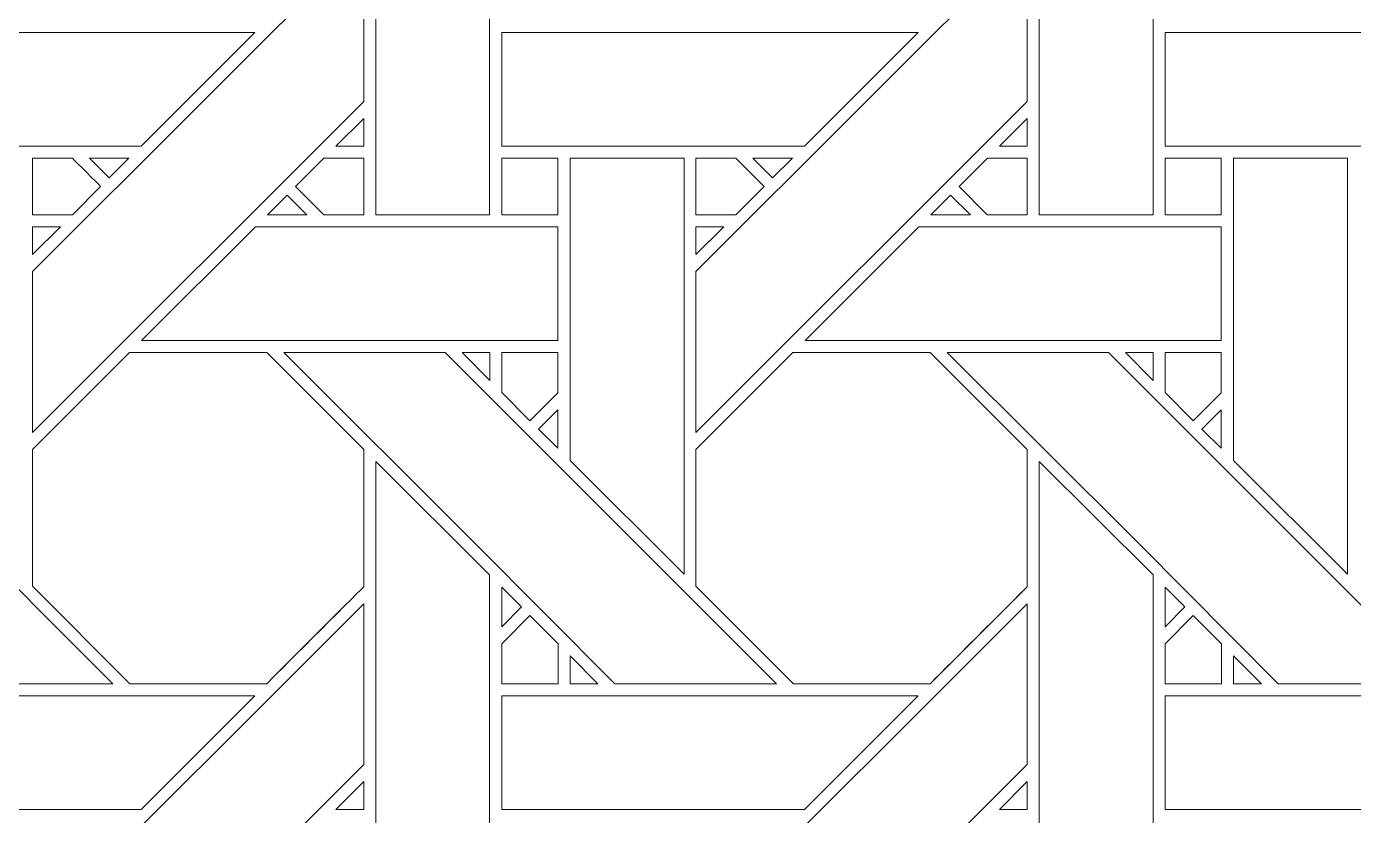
# Model space of a CAD drawing. Header units: inches. Extents: x 3.4 to 21.4, y 0.1 to 18.1.
# Drawn here: x 12.612 to 14.509, y 3.451 to 4.58 of the extents above; entities that cross this region are included whole.
import ezdxf

# ---------------------------------------------------------------- set-up
doc = ezdxf.new("R2010")
doc.units = ezdxf.units.IN
doc.header["$MEASUREMENT"] = 0
doc.layers.add('Design', color=7, linetype='Continuous', lineweight=0)

msp = doc.modelspace()

# ---------------------------------------------------------------- linework, layer by layer
at = {"layer": 'Design'}
for points, knots in [([(3.3829, 18.0948), (3.3829, 18.0948), (3.3829, 0.0948), (3.3829, 0.0948), (3.3829, 0.0948), (21.3829, 0.0948), (21.3829, 0.0948), (21.3829, 0.0948), (21.3829, 18.0948), (21.3829, 18.0948), (21.3829, 18.0948), (3.3829, 18.0948), (3.3829, 18.0948)], [0, 0, 0, 0, 1, 1, 1, 2, 2, 2, 3, 3, 3, 4, 4, 4, 4]), ([(4.2402, 17.2374), (4.2402, 17.2374), (4.2402, 0.9521), (4.2402, 0.9521), (4.2402, 0.9521), (20.5255, 0.9521), (20.5255, 0.9521), (20.5255, 0.9521), (20.5255, 17.2374), (20.5255, 17.2374), (20.5255, 17.2374), (4.2402, 17.2374), (4.2402, 17.2374)], [0, 0, 0, 0, 1, 1, 1, 2, 2, 2, 3, 3, 3, 4, 4, 4, 4]), ([(13.274, 4.7445), (13.274, 4.7445), (13.274, 4.3108), (13.274, 4.3108), (13.274, 4.3108), (13.1112, 4.3108), (13.1112, 4.3108), (13.1112, 4.3108), (13.1112, 4.9066), (13.1112, 4.9066), (13.1112, 4.9066), (13.274, 4.7445), (13.274, 4.7445)], [0, 0, 0, 0, 1, 1, 1, 2, 2, 2, 3, 3, 3, 4, 4, 4, 4]), ([(14.2227, 4.7445), (14.2227, 4.7445), (14.2227, 4.3108), (14.2227, 4.3108), (14.2227, 4.3108), (14.0599, 4.3108), (14.0599, 4.3108), (14.0599, 4.3108), (14.0599, 4.9066), (14.0599, 4.9066), (14.0599, 4.9066), (14.2227, 4.7445), (14.2227, 4.7445)], [0, 0, 0, 0, 1, 1, 1, 2, 2, 2, 3, 3, 3, 4, 4, 4, 4]), ([(12.6204, 4.2294), (12.6204, 4.2294), (13.0941, 4.7031), (13.0941, 4.7031), (13.0941, 4.7031), (13.0941, 4.473), (13.0941, 4.473), (13.0941, 4.473), (12.6204, 3.9994), (12.6204, 3.9994), (12.6204, 3.9994), (12.6204, 4.2294), (12.6204, 4.2294)], [0, 0, 0, 0, 1, 1, 1, 2, 2, 2, 3, 3, 3, 4, 4, 4, 4]), ([(13.5691, 4.2294), (13.5691, 4.2294), (14.0428, 4.703), (14.0428, 4.703), (14.0428, 4.703), (14.0428, 4.473), (14.0428, 4.473), (14.0428, 4.473), (13.5691, 3.9994), (13.5691, 3.9994), (13.5691, 3.9994), (13.5691, 4.2294), (13.5691, 4.2294)], [0, 0, 0, 0, 1, 1, 1, 2, 2, 2, 3, 3, 3, 4, 4, 4, 4]), ([(12.3425, 4.4088), (12.3425, 4.4088), (12.3425, 4.5715), (12.3425, 4.5715), (12.3425, 4.5715), (12.9382, 4.5715), (12.9382, 4.5715), (12.9382, 4.5715), (12.7755, 4.4088), (12.7755, 4.4088), (12.7755, 4.4088), (12.3425, 4.4088), (12.3425, 4.4088)], [0, 0, 0, 0, 1, 1, 1, 2, 2, 2, 3, 3, 3, 4, 4, 4, 4]), ([(13.2913, 4.4088), (13.2913, 4.4088), (13.2913, 4.5715), (13.2913, 4.5715), (13.2913, 4.5715), (13.887, 4.5715), (13.887, 4.5715), (13.887, 4.5715), (13.7242, 4.4088), (13.7242, 4.4088), (13.7242, 4.4088), (13.2913, 4.4088), (13.2913, 4.4088)], [0, 0, 0, 0, 1, 1, 1, 2, 2, 2, 3, 3, 3, 4, 4, 4, 4]), ([(14.24, 4.4088), (14.24, 4.4088), (14.24, 4.5715), (14.24, 4.5715), (14.24, 4.5715), (14.8357, 4.5715), (14.8357, 4.5715), (14.8357, 4.5715), (14.673, 4.4088), (14.673, 4.4088), (14.673, 4.4088), (14.24, 4.4088), (14.24, 4.4088)], [0, 0, 0, 0, 1, 1, 1, 2, 2, 2, 3, 3, 3, 4, 4, 4, 4]), ([(13.0543, 4.4089), (13.0543, 4.4089), (13.0941, 4.4486), (13.0941, 4.4486), (13.0941, 4.4486), (13.0941, 4.4089), (13.0941, 4.4089), (13.0941, 4.4089), (13.0543, 4.4089), (13.0543, 4.4089)], [0, 0, 0, 0, 1, 1, 1, 2, 2, 2, 3, 3, 3, 3]), ([(14.0428, 4.4486), (14.0428, 4.4486), (14.0428, 4.4089), (14.0428, 4.4089), (14.0428, 4.4089), (14.003, 4.4089), (14.003, 4.4089), (14.003, 4.4089), (14.0428, 4.4486), (14.0428, 4.4486)], [0, 0, 0, 0, 1, 1, 1, 2, 2, 2, 3, 3, 3, 3]), ([(12.6775, 4.3915), (12.6826, 4.3864), (12.7134, 4.3556), (12.7178, 4.3512), (12.7178, 4.3512), (12.6774, 4.3107), (12.6774, 4.3107), (12.6774, 4.3107), (12.6204, 4.3107), (12.6204, 4.3107), (12.6204, 4.3107), (12.6204, 4.3915), (12.6204, 4.3915), (12.6204, 4.3915), (12.6775, 4.3915), (12.6775, 4.3915)], [0, 0, 0, 0, 1, 1, 1, 2, 2, 2, 3, 3, 3, 4, 4, 4, 5, 5, 5, 5]), ([(12.6204, 4.3915), (12.6204, 4.3915), (12.6775, 4.3915), (12.6775, 4.3915), (12.6826, 4.3864), (12.7134, 4.3556), (12.7178, 4.3512), (12.7178, 4.3512), (12.6774, 4.3107), (12.6774, 4.3107), (12.6774, 4.3107), (12.6204, 4.3107), (12.6204, 4.3107), (12.6204, 4.3107), (12.6204, 4.3915), (12.6204, 4.3915)], [0, 0, 0, 0, 1, 1, 1, 2, 2, 2, 3, 3, 3, 4, 4, 4, 5, 5, 5, 5]), ([(12.7583, 4.3916), (12.7583, 4.3916), (12.73, 4.3634), (12.73, 4.3634), (12.73, 4.3634), (12.7018, 4.3916), (12.7018, 4.3916), (12.7018, 4.3916), (12.7583, 4.3916), (12.7583, 4.3916)], [0, 0, 0, 0, 1, 1, 1, 2, 2, 2, 3, 3, 3, 3]), ([(13.037, 4.3107), (13.037, 4.3107), (12.9966, 4.3511), (12.9966, 4.3511), (12.9966, 4.3511), (13.037, 4.3915), (13.037, 4.3915), (13.037, 4.3915), (13.0941, 4.3915), (13.0941, 4.3915), (13.0941, 4.3915), (13.0941, 4.3107), (13.0941, 4.3107), (13.0941, 4.3107), (13.037, 4.3107), (13.037, 4.3107)], [0, 0, 0, 0, 1, 1, 1, 2, 2, 2, 3, 3, 3, 4, 4, 4, 5, 5, 5, 5]), ([(12.9966, 4.3511), (12.9966, 4.3511), (13.037, 4.3915), (13.037, 4.3915), (13.037, 4.3915), (13.0941, 4.3915), (13.0941, 4.3915), (13.0941, 4.3915), (13.0941, 4.3107), (13.0941, 4.3107), (13.0941, 4.3107), (13.037, 4.3107), (13.037, 4.3107), (13.037, 4.3107), (12.9966, 4.3511), (12.9966, 4.3511)], [0, 0, 0, 0, 1, 1, 1, 2, 2, 2, 3, 3, 3, 4, 4, 4, 5, 5, 5, 5]), ([(13.2913, 4.3915), (13.2913, 4.3915), (13.3715, 4.3915), (13.3715, 4.3915), (13.3715, 4.3915), (13.3715, 4.3107), (13.3715, 4.3107), (13.3715, 4.3107), (13.2913, 4.3107), (13.2913, 4.3107), (13.2913, 4.3107), (13.2913, 4.3915), (13.2913, 4.3915)], [0, 0, 0, 0, 1, 1, 1, 2, 2, 2, 3, 3, 3, 4, 4, 4, 4]), ([(13.3715, 4.3915), (13.3715, 4.3915), (13.3715, 4.3107), (13.3715, 4.3107), (13.3715, 4.3107), (13.2913, 4.3107), (13.2913, 4.3107), (13.2913, 4.3107), (13.2913, 4.3915), (13.2913, 4.3915), (13.2913, 4.3915), (13.3715, 4.3915), (13.3715, 4.3915)], [0, 0, 0, 0, 1, 1, 1, 2, 2, 2, 3, 3, 3, 4, 4, 4, 4]), ([(13.552, 4.3916), (13.552, 4.3916), (13.552, 3.7964), (13.552, 3.7964), (13.552, 3.7964), (13.3891, 3.9594), (13.3891, 3.9594), (13.3891, 3.9594), (13.3891, 4.3916), (13.3891, 4.3916), (13.3891, 4.3916), (13.552, 4.3916), (13.552, 4.3916)], [0, 0, 0, 0, 1, 1, 1, 2, 2, 2, 3, 3, 3, 4, 4, 4, 4]), ([(13.6262, 4.3915), (13.6313, 4.3864), (13.6621, 4.3556), (13.6665, 4.3512), (13.6665, 4.3512), (13.6261, 4.3107), (13.6261, 4.3107), (13.6261, 4.3107), (13.5691, 4.3107), (13.5691, 4.3107), (13.5691, 4.3107), (13.5691, 4.3915), (13.5691, 4.3915), (13.5691, 4.3915), (13.6262, 4.3915), (13.6262, 4.3915)], [0, 0, 0, 0, 1, 1, 1, 2, 2, 2, 3, 3, 3, 4, 4, 4, 5, 5, 5, 5]), ([(13.5691, 4.3107), (13.5691, 4.3107), (13.5691, 4.3915), (13.5691, 4.3915), (13.5691, 4.3915), (13.6262, 4.3915), (13.6262, 4.3915), (13.6262, 4.3915), (13.6665, 4.3512), (13.6665, 4.3512), (13.6665, 4.3512), (13.6261, 4.3107), (13.6261, 4.3107), (13.6261, 4.3107), (13.5691, 4.3107), (13.5691, 4.3107)], [0, 0, 0, 0, 1, 1, 1, 2, 2, 2, 3, 3, 3, 4, 4, 4, 5, 5, 5, 5]), ([(13.6505, 4.3916), (13.6505, 4.3916), (13.707, 4.3916), (13.707, 4.3916), (13.707, 4.3916), (13.6787, 4.3634), (13.6787, 4.3634), (13.6787, 4.3634), (13.6505, 4.3916), (13.6505, 4.3916)], [0, 0, 0, 0, 1, 1, 1, 2, 2, 2, 3, 3, 3, 3]), ([(13.9857, 4.3107), (13.9857, 4.3107), (13.9453, 4.3511), (13.9453, 4.3511), (13.9453, 4.3511), (13.9858, 4.3915), (13.9858, 4.3915), (13.9858, 4.3915), (14.0428, 4.3915), (14.0428, 4.3915), (14.0428, 4.3915), (14.0428, 4.3107), (14.0428, 4.3107), (14.0428, 4.3107), (13.9857, 4.3107), (13.9857, 4.3107)], [0, 0, 0, 0, 1, 1, 1, 2, 2, 2, 3, 3, 3, 4, 4, 4, 5, 5, 5, 5]), ([(13.9453, 4.3511), (13.9453, 4.3511), (13.9858, 4.3915), (13.9858, 4.3915), (13.9858, 4.3915), (14.0428, 4.3915), (14.0428, 4.3915), (14.0428, 4.3915), (14.0428, 4.3107), (14.0428, 4.3107), (14.0428, 4.3107), (13.9857, 4.3107), (13.9857, 4.3107), (13.9857, 4.3107), (13.9453, 4.3511), (13.9453, 4.3511)], [0, 0, 0, 0, 1, 1, 1, 2, 2, 2, 3, 3, 3, 4, 4, 4, 5, 5, 5, 5]), ([(14.24, 4.3915), (14.24, 4.3915), (14.3203, 4.3915), (14.3203, 4.3915), (14.3203, 4.3915), (14.3203, 4.3107), (14.3203, 4.3107), (14.3203, 4.3107), (14.24, 4.3107), (14.24, 4.3107), (14.24, 4.3107), (14.24, 4.3915), (14.24, 4.3915)], [0, 0, 0, 0, 1, 1, 1, 2, 2, 2, 3, 3, 3, 4, 4, 4, 4]), ([(14.24, 4.3107), (14.24, 4.3107), (14.24, 4.3915), (14.24, 4.3915), (14.24, 4.3915), (14.3203, 4.3915), (14.3203, 4.3915), (14.3203, 4.3915), (14.3203, 4.3107), (14.3203, 4.3107), (14.3203, 4.3107), (14.24, 4.3107), (14.24, 4.3107)], [0, 0, 0, 0, 1, 1, 1, 2, 2, 2, 3, 3, 3, 4, 4, 4, 4]), ([(14.5007, 4.3916), (14.5007, 4.3916), (14.5007, 3.7964), (14.5007, 3.7964), (14.5007, 3.7964), (14.3378, 3.9594), (14.3378, 3.9594), (14.3378, 3.9594), (14.3378, 4.3916), (14.3378, 4.3916), (14.3378, 4.3916), (14.5007, 4.3916), (14.5007, 4.3916)], [0, 0, 0, 0, 1, 1, 1, 2, 2, 2, 3, 3, 3, 4, 4, 4, 4]), ([(13.0127, 4.3108), (13.0127, 4.3108), (12.9562, 4.3108), (12.9562, 4.3108), (12.9562, 4.3108), (12.9845, 4.339), (12.9845, 4.339), (12.9845, 4.339), (13.0127, 4.3108), (13.0127, 4.3108)], [0, 0, 0, 0, 1, 1, 1, 2, 2, 2, 3, 3, 3, 3]), ([(13.9332, 4.339), (13.9332, 4.339), (13.9615, 4.3108), (13.9615, 4.3108), (13.9615, 4.3108), (13.905, 4.3108), (13.905, 4.3108), (13.905, 4.3108), (13.9332, 4.339), (13.9332, 4.339)], [0, 0, 0, 0, 1, 1, 1, 2, 2, 2, 3, 3, 3, 3]), ([(12.6602, 4.2936), (12.6602, 4.2936), (12.6204, 4.2538), (12.6204, 4.2538), (12.6204, 4.2538), (12.6204, 4.2936), (12.6204, 4.2936), (12.6204, 4.2936), (12.6602, 4.2936), (12.6602, 4.2936)], [0, 0, 0, 0, 1, 1, 1, 2, 2, 2, 3, 3, 3, 3]), ([(12.7762, 4.1308), (12.7762, 4.1308), (12.9391, 4.2936), (12.9391, 4.2936), (12.9391, 4.2936), (13.3715, 4.2936), (13.3715, 4.2936), (13.3715, 4.2936), (13.3715, 4.1308), (13.3715, 4.1308), (13.3715, 4.1308), (12.7762, 4.1308), (12.7762, 4.1308)], [0, 0, 0, 0, 1, 1, 1, 2, 2, 2, 3, 3, 3, 4, 4, 4, 4]), ([(13.609, 4.2936), (13.609, 4.2936), (13.5691, 4.2538), (13.5691, 4.2538), (13.5691, 4.2538), (13.5691, 4.2936), (13.5691, 4.2936), (13.5691, 4.2936), (13.609, 4.2936), (13.609, 4.2936)], [0, 0, 0, 0, 1, 1, 1, 2, 2, 2, 3, 3, 3, 3]), ([(13.725, 4.1308), (13.725, 4.1308), (13.8878, 4.2936), (13.8878, 4.2936), (13.8878, 4.2936), (14.3203, 4.2936), (14.3203, 4.2936), (14.3203, 4.2936), (14.3203, 4.1308), (14.3203, 4.1308), (14.3203, 4.1308), (13.725, 4.1308), (13.725, 4.1308)], [0, 0, 0, 0, 1, 1, 1, 2, 2, 2, 3, 3, 3, 4, 4, 4, 4]), ([(12.3052, 3.84), (12.3052, 3.84), (12.0308, 4.1137), (12.0308, 4.1137), (12.0308, 4.1137), (12.2618, 4.1137), (12.2618, 4.1137), (12.2618, 4.1137), (12.7354, 3.64), (12.7354, 3.64), (12.7354, 3.64), (12.5044, 3.64), (12.5044, 3.64), (12.5044, 3.64), (12.3052, 3.84), (12.3052, 3.84)], [0, 0, 0, 0, 1, 1, 1, 2, 2, 2, 3, 3, 3, 4, 4, 4, 5, 5, 5, 5]), ([(12.7591, 4.1136), (12.7591, 4.1136), (12.9553, 4.1136), (12.9553, 4.1136), (12.9553, 4.1136), (13.0941, 3.9749), (13.0941, 3.9749), (13.0941, 3.9749), (13.0941, 3.7787), (13.0941, 3.7787), (13.0763, 3.7608), (12.9643, 3.649), (12.9553, 3.64), (12.9553, 3.64), (12.7596, 3.64), (12.7596, 3.64), (12.7596, 3.64), (12.6204, 3.7793), (12.6204, 3.7793), (12.6204, 3.7793), (12.6204, 3.9749), (12.6204, 3.9749), (12.6204, 3.9749), (12.7591, 4.1136), (12.7591, 4.1136)], [0, 0, 0, 0, 1, 1, 1, 2, 2, 2, 3, 3, 3, 4, 4, 4, 5, 5, 5, 6, 6, 6, 7, 7, 7, 8, 8, 8, 8]), ([(12.6204, 3.7793), (12.6204, 3.7793), (12.6204, 3.9749), (12.6204, 3.9749), (12.6204, 3.9749), (12.7591, 4.1136), (12.7591, 4.1136), (12.7591, 4.1136), (12.9553, 4.1136), (12.9553, 4.1136), (12.9553, 4.1136), (13.0941, 3.9749), (13.0941, 3.9749), (13.0941, 3.9749), (13.0941, 3.7787), (13.0941, 3.7787), (13.0761, 3.7606), (12.9642, 3.6489), (12.9553, 3.64), (12.9553, 3.64), (12.7596, 3.64), (12.7596, 3.64), (12.7596, 3.64), (12.6204, 3.7793), (12.6204, 3.7793)], [0, 0, 0, 0, 1, 1, 1, 2, 2, 2, 3, 3, 3, 4, 4, 4, 5, 5, 5, 6, 6, 6, 7, 7, 7, 8, 8, 8, 8]), ([(13.2539, 3.84), (13.2539, 3.84), (12.9796, 4.1137), (12.9796, 4.1137), (12.9796, 4.1137), (13.2105, 4.1137), (13.2105, 4.1137), (13.2105, 4.1137), (13.6841, 3.64), (13.6841, 3.64), (13.6841, 3.64), (13.4531, 3.64), (13.4531, 3.64), (13.4531, 3.64), (13.2539, 3.84), (13.2539, 3.84)], [0, 0, 0, 0, 1, 1, 1, 2, 2, 2, 3, 3, 3, 4, 4, 4, 5, 5, 5, 5]), ([(13.2741, 4.1137), (13.2741, 4.1137), (13.2741, 4.0739), (13.2741, 4.0739), (13.2741, 4.0739), (13.2346, 4.1137), (13.2346, 4.1137), (13.2346, 4.1137), (13.2741, 4.1137), (13.2741, 4.1137)], [0, 0, 0, 0, 1, 1, 1, 2, 2, 2, 3, 3, 3, 3]), ([(13.3715, 4.1137), (13.3715, 4.1137), (13.3715, 4.0561), (13.3715, 4.0561), (13.3715, 4.0561), (13.3316, 4.0161), (13.3316, 4.0161), (13.3316, 4.0161), (13.2913, 4.0564), (13.2913, 4.0564), (13.2913, 4.0564), (13.2913, 4.1137), (13.2913, 4.1137), (13.2913, 4.1137), (13.3715, 4.1137), (13.3715, 4.1137)], [0, 0, 0, 0, 1, 1, 1, 2, 2, 2, 3, 3, 3, 4, 4, 4, 5, 5, 5, 5]), ([(13.3316, 4.0161), (13.3316, 4.0161), (13.2913, 4.0564), (13.2913, 4.0564), (13.2913, 4.0564), (13.2913, 4.1137), (13.2913, 4.1137), (13.2913, 4.1137), (13.3715, 4.1137), (13.3715, 4.1137), (13.3715, 4.1137), (13.3715, 4.0561), (13.3715, 4.0561), (13.3715, 4.0561), (13.3316, 4.0161), (13.3316, 4.0161)], [0, 0, 0, 0, 1, 1, 1, 2, 2, 2, 3, 3, 3, 4, 4, 4, 5, 5, 5, 5]), ([(13.7078, 4.1136), (13.7078, 4.1136), (13.904, 4.1136), (13.904, 4.1136), (13.904, 4.1136), (14.0428, 3.9749), (14.0428, 3.9749), (14.0428, 3.9749), (14.0428, 3.7787), (14.0428, 3.7787), (14.025, 3.7608), (13.9131, 3.649), (13.9041, 3.64), (13.9041, 3.64), (13.7084, 3.64), (13.7084, 3.64), (13.7084, 3.64), (13.5691, 3.7793), (13.5691, 3.7793), (13.5691, 3.7793), (13.5691, 3.9749), (13.5691, 3.9749), (13.5691, 3.9749), (13.7078, 4.1136), (13.7078, 4.1136)], [0, 0, 0, 0, 1, 1, 1, 2, 2, 2, 3, 3, 3, 4, 4, 4, 5, 5, 5, 6, 6, 6, 7, 7, 7, 8, 8, 8, 8]), ([(13.5691, 3.7793), (13.5691, 3.7793), (13.5691, 3.9749), (13.5691, 3.9749), (13.5691, 3.9749), (13.7078, 4.1136), (13.7078, 4.1136), (13.7078, 4.1136), (13.904, 4.1136), (13.904, 4.1136), (13.904, 4.1136), (14.0428, 3.9749), (14.0428, 3.9749), (14.0428, 3.9749), (14.0428, 3.7787), (14.0428, 3.7787), (14.0245, 3.7603), (13.9127, 3.6486), (13.9041, 3.64), (13.9041, 3.64), (13.7084, 3.64), (13.7084, 3.64), (13.7084, 3.64), (13.5691, 3.7793), (13.5691, 3.7793)], [0, 0, 0, 0, 1, 1, 1, 2, 2, 2, 3, 3, 3, 4, 4, 4, 5, 5, 5, 6, 6, 6, 7, 7, 7, 8, 8, 8, 8]), ([(14.2027, 3.84), (14.2027, 3.84), (13.9283, 4.1137), (13.9283, 4.1137), (13.9283, 4.1137), (14.1592, 4.1137), (14.1592, 4.1137), (14.1592, 4.1137), (14.6329, 3.64), (14.6329, 3.64), (14.6329, 3.64), (14.4018, 3.64), (14.4018, 3.64), (14.4018, 3.64), (14.2027, 3.84), (14.2027, 3.84)], [0, 0, 0, 0, 1, 1, 1, 2, 2, 2, 3, 3, 3, 4, 4, 4, 5, 5, 5, 5]), ([(14.2228, 4.1137), (14.2228, 4.1137), (14.2228, 4.0739), (14.2228, 4.0739), (14.2228, 4.0739), (14.1833, 4.1137), (14.1833, 4.1137), (14.1833, 4.1137), (14.2228, 4.1137), (14.2228, 4.1137)], [0, 0, 0, 0, 1, 1, 1, 2, 2, 2, 3, 3, 3, 3]), ([(14.3203, 4.1137), (14.3203, 4.1137), (14.3203, 4.0561), (14.3203, 4.0561), (14.3203, 4.0561), (14.2803, 4.0161), (14.2803, 4.0161), (14.2803, 4.0161), (14.24, 4.0564), (14.24, 4.0564), (14.24, 4.0564), (14.24, 4.1137), (14.24, 4.1137), (14.24, 4.1137), (14.3203, 4.1137), (14.3203, 4.1137)], [0, 0, 0, 0, 1, 1, 1, 2, 2, 2, 3, 3, 3, 4, 4, 4, 5, 5, 5, 5]), ([(14.2803, 4.0161), (14.2803, 4.0161), (14.24, 4.0564), (14.24, 4.0564), (14.24, 4.0564), (14.24, 4.1137), (14.24, 4.1137), (14.24, 4.1137), (14.3203, 4.1137), (14.3203, 4.1137), (14.3203, 4.1137), (14.3203, 4.0561), (14.3203, 4.0561), (14.3203, 4.0561), (14.2803, 4.0161), (14.2803, 4.0161)], [0, 0, 0, 0, 1, 1, 1, 2, 2, 2, 3, 3, 3, 4, 4, 4, 5, 5, 5, 5]), ([(13.3715, 4.0319), (13.3715, 4.0319), (13.3715, 3.9767), (13.3715, 3.9767), (13.3715, 3.9767), (13.3438, 4.0041), (13.3438, 4.0041), (13.3438, 4.0041), (13.3715, 4.0319), (13.3715, 4.0319)], [0, 0, 0, 0, 1, 1, 1, 2, 2, 2, 3, 3, 3, 3]), ([(14.3203, 4.0319), (14.3203, 4.0319), (14.3203, 3.9767), (14.3203, 3.9767), (14.3203, 3.9767), (14.2925, 4.0041), (14.2925, 4.0041), (14.2925, 4.0041), (14.3203, 4.0319), (14.3203, 4.0319)], [0, 0, 0, 0, 1, 1, 1, 2, 2, 2, 3, 3, 3, 3]), ([(13.274, 3.7957), (13.274, 3.7957), (13.274, 3.362), (13.274, 3.362), (13.274, 3.362), (13.1112, 3.362), (13.1112, 3.362), (13.1112, 3.362), (13.1112, 3.9579), (13.1112, 3.9579), (13.1112, 3.9579), (13.274, 3.7957), (13.274, 3.7957)], [0, 0, 0, 0, 1, 1, 1, 2, 2, 2, 3, 3, 3, 4, 4, 4, 4]), ([(14.2227, 3.7957), (14.2227, 3.7957), (14.2227, 3.362), (14.2227, 3.362), (14.2227, 3.362), (14.0599, 3.362), (14.0599, 3.362), (14.0599, 3.362), (14.0599, 3.9579), (14.0599, 3.9579), (14.0599, 3.9579), (14.2227, 3.7957), (14.2227, 3.7957)], [0, 0, 0, 0, 1, 1, 1, 2, 2, 2, 3, 3, 3, 4, 4, 4, 4]), ([(13.2913, 3.7215), (13.2913, 3.7215), (13.2913, 3.7782), (13.2913, 3.7782), (13.2913, 3.7782), (13.3195, 3.7497), (13.3195, 3.7497), (13.3195, 3.7497), (13.2913, 3.7215), (13.2913, 3.7215)], [0, 0, 0, 0, 1, 1, 1, 2, 2, 2, 3, 3, 3, 3]), ([(14.24, 3.7215), (14.24, 3.7215), (14.24, 3.7782), (14.24, 3.7782), (14.24, 3.7782), (14.2682, 3.7497), (14.2682, 3.7497), (14.2682, 3.7497), (14.24, 3.7215), (14.24, 3.7215)], [0, 0, 0, 0, 1, 1, 1, 2, 2, 2, 3, 3, 3, 3]), ([(12.6204, 3.2807), (12.6204, 3.2807), (13.0941, 3.7543), (13.0941, 3.7543), (13.0941, 3.7543), (13.0941, 3.5243), (13.0941, 3.5243), (13.0941, 3.5243), (12.6204, 3.0506), (12.6204, 3.0506), (12.6204, 3.0506), (12.6204, 3.2807), (12.6204, 3.2807)], [0, 0, 0, 0, 1, 1, 1, 2, 2, 2, 3, 3, 3, 4, 4, 4, 4]), ([(13.5691, 3.2807), (13.5691, 3.2807), (14.0428, 3.7543), (14.0428, 3.7543), (14.0428, 3.7543), (14.0428, 3.5243), (14.0428, 3.5243), (14.0428, 3.5243), (13.5691, 3.0506), (13.5691, 3.0506), (13.5691, 3.0506), (13.5691, 3.2807), (13.5691, 3.2807)], [0, 0, 0, 0, 1, 1, 1, 2, 2, 2, 3, 3, 3, 4, 4, 4, 4]), ([(13.2913, 3.6397), (13.2913, 3.6397), (13.2913, 3.6971), (13.2913, 3.6971), (13.2913, 3.6971), (13.3316, 3.7374), (13.3316, 3.7374), (13.3316, 3.7374), (13.3719, 3.6971), (13.3719, 3.6971), (13.3719, 3.6971), (13.3719, 3.6397), (13.3719, 3.6397), (13.3719, 3.6397), (13.2913, 3.6397), (13.2913, 3.6397)], [0, 0, 0, 0, 1, 1, 1, 2, 2, 2, 3, 3, 3, 4, 4, 4, 5, 5, 5, 5]), ([(13.2913, 3.6399), (13.2913, 3.6399), (13.2913, 3.6971), (13.2913, 3.6971), (13.2913, 3.6971), (13.3316, 3.7374), (13.3316, 3.7374), (13.3316, 3.7374), (13.3719, 3.6971), (13.3719, 3.6971), (13.3719, 3.6971), (13.3719, 3.6399), (13.3719, 3.6399), (13.3719, 3.6399), (13.2913, 3.6399), (13.2913, 3.6399)], [0, 0, 0, 0, 1, 1, 1, 2, 2, 2, 3, 3, 3, 4, 4, 4, 5, 5, 5, 5]), ([(14.24, 3.6398), (14.24, 3.6398), (14.24, 3.6971), (14.24, 3.6971), (14.24, 3.6971), (14.2803, 3.7374), (14.2803, 3.7374), (14.2803, 3.7374), (14.3207, 3.6971), (14.3207, 3.6971), (14.3207, 3.6971), (14.3207, 3.6398), (14.3207, 3.6398), (14.3207, 3.6398), (14.24, 3.6398), (14.24, 3.6398)], [0, 0, 0, 0, 1, 1, 1, 2, 2, 2, 3, 3, 3, 4, 4, 4, 5, 5, 5, 5]), ([(14.24, 3.6971), (14.24, 3.6971), (14.2803, 3.7374), (14.2803, 3.7374), (14.2803, 3.7374), (14.3207, 3.6971), (14.3207, 3.6971), (14.3207, 3.6971), (14.3207, 3.6398), (14.3207, 3.6398), (14.3207, 3.6398), (14.24, 3.6398), (14.24, 3.6398), (14.24, 3.6398), (14.24, 3.6971), (14.24, 3.6971)], [0, 0, 0, 0, 1, 1, 1, 2, 2, 2, 3, 3, 3, 4, 4, 4, 5, 5, 5, 5]), ([(13.4289, 3.64), (13.4289, 3.64), (13.3892, 3.64), (13.3892, 3.64), (13.3892, 3.64), (13.3892, 3.6798), (13.3892, 3.6798), (13.3892, 3.6798), (13.4289, 3.64), (13.4289, 3.64)], [0, 0, 0, 0, 1, 1, 1, 2, 2, 2, 3, 3, 3, 3]), ([(14.3776, 3.64), (14.3776, 3.64), (14.3379, 3.64), (14.3379, 3.64), (14.3379, 3.64), (14.3379, 3.6798), (14.3379, 3.6798), (14.3379, 3.6798), (14.3776, 3.64), (14.3776, 3.64)], [0, 0, 0, 0, 1, 1, 1, 2, 2, 2, 3, 3, 3, 3]), ([(12.3425, 3.4601), (12.3425, 3.4601), (12.3425, 3.6228), (12.3425, 3.6228), (12.3425, 3.6228), (12.9383, 3.6228), (12.9383, 3.6228), (12.9383, 3.6228), (12.7755, 3.4601), (12.7755, 3.4601), (12.7755, 3.4601), (12.3425, 3.4601), (12.3425, 3.4601)], [0, 0, 0, 0, 1, 1, 1, 2, 2, 2, 3, 3, 3, 4, 4, 4, 4]), ([(13.2913, 3.4601), (13.2913, 3.4601), (13.2913, 3.6228), (13.2913, 3.6228), (13.2913, 3.6228), (13.887, 3.6228), (13.887, 3.6228), (13.887, 3.6228), (13.7242, 3.4601), (13.7242, 3.4601), (13.7242, 3.4601), (13.2913, 3.4601), (13.2913, 3.4601)], [0, 0, 0, 0, 1, 1, 1, 2, 2, 2, 3, 3, 3, 4, 4, 4, 4]), ([(14.24, 3.4601), (14.24, 3.4601), (14.24, 3.6228), (14.24, 3.6228), (14.24, 3.6228), (14.8357, 3.6228), (14.8357, 3.6228), (14.8357, 3.6228), (14.673, 3.4601), (14.673, 3.4601), (14.673, 3.4601), (14.24, 3.4601), (14.24, 3.4601)], [0, 0, 0, 0, 1, 1, 1, 2, 2, 2, 3, 3, 3, 4, 4, 4, 4]), ([(13.0543, 3.4601), (13.0543, 3.4601), (13.0941, 3.4999), (13.0941, 3.4999), (13.0941, 3.4999), (13.0941, 3.4601), (13.0941, 3.4601), (13.0941, 3.4601), (13.0543, 3.4601), (13.0543, 3.4601)], [0, 0, 0, 0, 1, 1, 1, 2, 2, 2, 3, 3, 3, 3]), ([(14.0428, 3.4999), (14.0428, 3.4999), (14.0428, 3.4601), (14.0428, 3.4601), (14.0428, 3.4601), (14.003, 3.4601), (14.003, 3.4601), (14.003, 3.4601), (14.0428, 3.4999), (14.0428, 3.4999)], [0, 0, 0, 0, 1, 1, 1, 2, 2, 2, 3, 3, 3, 3])]:
    msp.add_open_spline(points, degree=3, knots=knots, dxfattribs=at)

doc.saveas('drawing.dxf')
